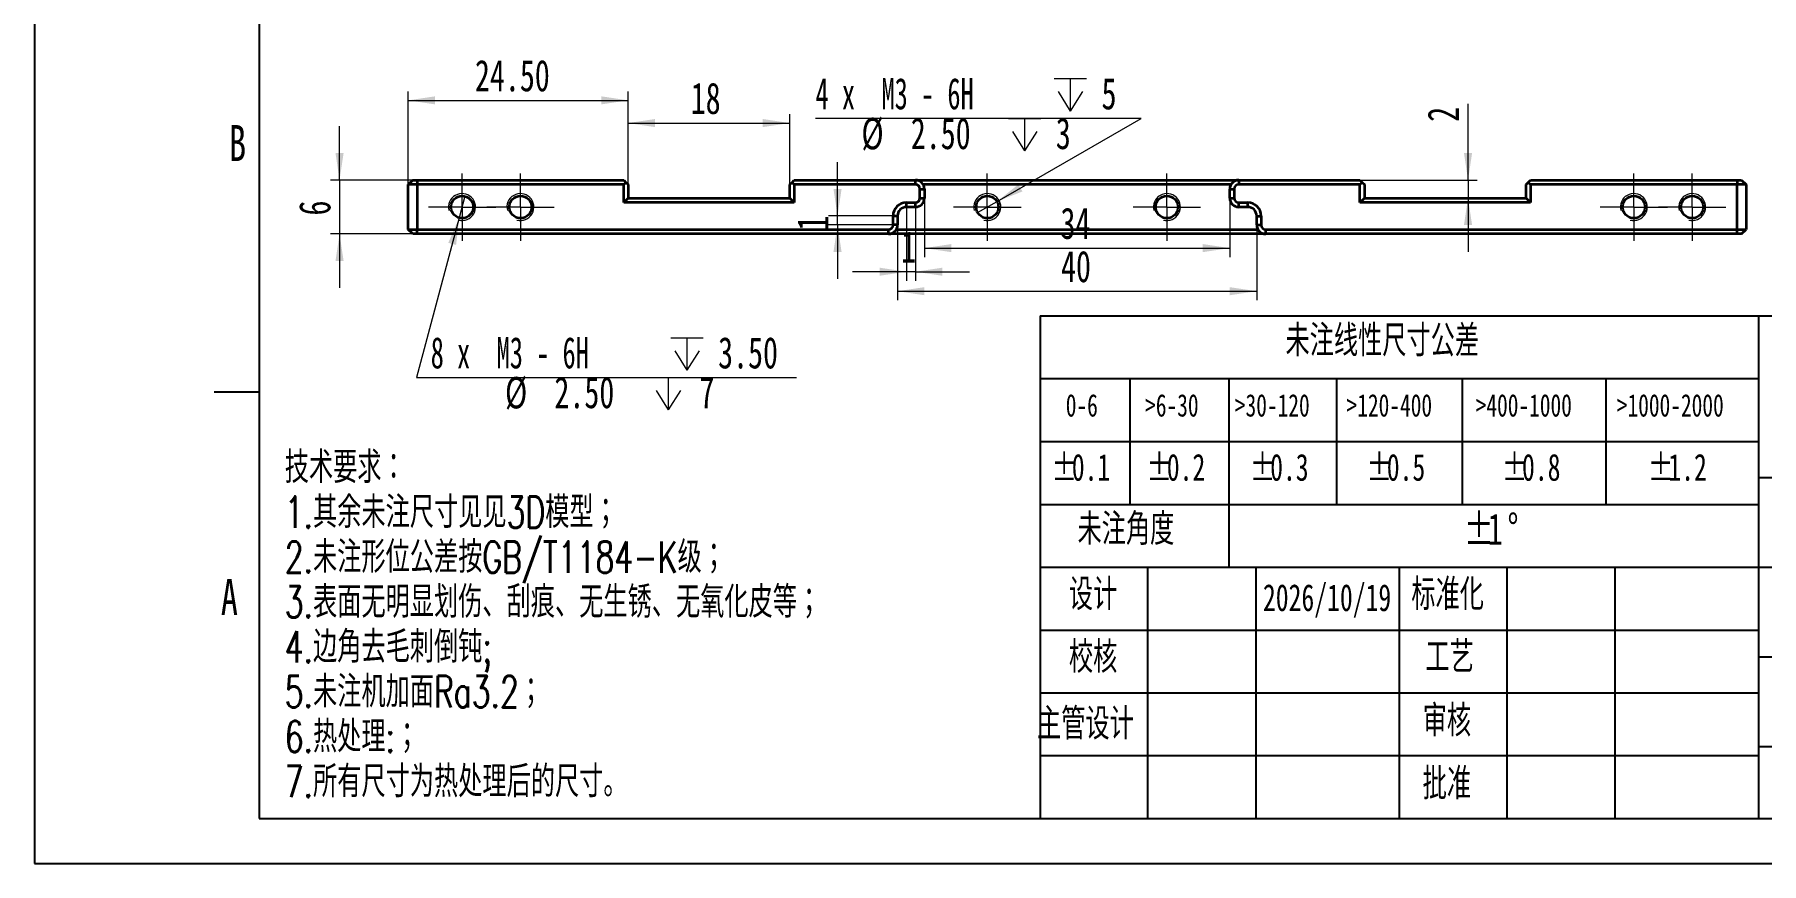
# Model space of a CAD drawing. Header units: millimetres. Extents: x 0 to 297, y 0 to 210.
# Drawn here: x 0 to 192.3, y 0 to 92.3 of the extents above; entities that cross this region are included whole.
import ezdxf

# ---------------------------------------------------------------- set-up
doc = ezdxf.new("R2010")
doc.units = ezdxf.units.MM
doc.linetypes.add('SLD-中心线', pattern=[34.29, 30.48, -1.27, 1.27, -1.27])
doc.linetypes.add('SLD-实线', pattern=[0])
for name, color, linetype in [('中心线层', 1, 'SLD-中心线'), ('尺寸线层', 83, 'SLD-实线'), ('文本', 7, 'SLD-实线'), ('细实线层', 7, 'SLD-实线')]:
    doc.layers.add(name, color=color, linetype=linetype)
doc.layers.add('粗实线层', color=7, linetype='SLD-实线', lineweight=35)
doc.styles.add('SLDTEXTSTYLE0', font='TXT', dxfattribs={"width": 0.7, "bigfont": 'bigfont'})
doc.styles.add('SLDTEXTSTYLE1', font='TXT', dxfattribs={"width": 0.7})
doc.styles.add('SLDTEXTSTYLE3', font='TXT', dxfattribs={"width": 0.616667})
doc.dimstyles.new('SLDDIMSTYLE0', dxfattribs={"dimtxt": 3.5, "dimasz": 3, "dimexe": 0, "dimexo": 0.0625, "dimgap": 0.875, "dimtad": 2, "dimrnd": 1e-09, "dimzin": 12, "dimdsep": 46, "dimtxsty": 'SLDTEXTSTYLE1', "dimsah": 1, "dimcen": 0.09, "dimadec": 0, "dimazin": 3, "dimtfac": 1, "dimtofl": 0, "dimtmove": 0, "dimatfit": 3, "dimfxl": 0, "dimfrac": 2, "dimtolj": 1, "dimtzin": 12, "dimarcsym": 0})
doc.dimstyles.new('SLDDIMSTYLE3', dxfattribs={"dimtxt": 3.5, "dimasz": 3, "dimexe": 0, "dimexo": 0.0625, "dimgap": 0.875, "dimtad": 2, "dimrnd": 1e-09, "dimzin": 12, "dimdsep": 46, "dimtxsty": 'SLDTEXTSTYLE1', "dimsah": 1, "dimcen": 0.09, "dimadec": 0, "dimazin": 3, "dimtfac": 1, "dimtmove": 0, "dimatfit": 0, "dimfxl": 0, "dimfrac": 2, "dimtolj": 1, "dimtzin": 12, "dimarcsym": 0})
doc.dimstyles.new('SLDDIMSTYLE4', dxfattribs={"dimtxt": 3.5, "dimasz": 3, "dimexe": 0, "dimexo": 0.0625, "dimgap": 0.875, "dimtad": 0, "dimtih": 1, "dimtoh": 1, "dimdec": 6, "dimrnd": 1e-09, "dimzin": 12, "dimdsep": 46, "dimtxsty": 'SLDTEXTSTYLE1', "dimblk1": 'NONE', "dimsah": 1, "dimcen": 0, "dimadec": 0, "dimazin": 3, "dimtfac": 1, "dimtmove": 0, "dimatfit": 3, "dimldrblk": 'NONE', "dimfxl": 0, "dimfrac": 2, "dimtolj": 1, "dimtzin": 12, "dimarcsym": 0})
doc.dimstyles.new('SLDDIMSTYLE8', dxfattribs={"dimtxt": 3.5, "dimasz": 3, "dimexe": 0, "dimexo": 0.0625, "dimgap": 0.875, "dimtad": 2, "dimrnd": 1e-09, "dimzin": 4, "dimdsep": 46, "dimtxsty": 'SLDTEXTSTYLE1', "dimsah": 1, "dimcen": 0.09, "dimadec": 0, "dimazin": 1, "dimtfac": 1, "dimtofl": 0, "dimtmove": 0, "dimatfit": 3, "dimfxl": 0, "dimfrac": 2, "dimtolj": 1, "dimtzin": 12, "dimarcsym": 0})

# ---------------------------------------------------------------- blocks, each defined once
blk = doc.blocks.new('SW_TABLEANNOTATION_1')
at = {"color": 0}
for p, q in [((0, 0), (0, -7)), ((0, 0), (5, 0)), ((5, 0), (10, 0)), ((10, 0), (21, 0)), ((21, 0), (33, 0)), ((33, 0), (47, 0)), ((47, 0), (63, 0)), ((63, 0), (80, 0)), ((80, 0), (80, -7)), ((0, -7), (0, -14)), ((0, -7), (5, -7)), ((5, -7), (10, -7)), ((10, -7), (10, -14)), ((10, -7), (21, -7)), ((21, -7), (21, -14)), ((21, -7), (33, -7)), ((33, -7), (33, -14)), ((33, -7), (47, -7)), ((47, -7), (47, -14)), ((47, -7), (63, -7)), ((63, -7), (63, -14)), ((63, -7), (80, -7)), ((80, -7), (80, -14)), ((0, -14), (0, -21)), ((0, -14), (5, -14)), ((5, -14), (10, -14)), ((10, -14), (10, -21)), ((10, -14), (21, -14)), ((21, -14), (21, -21)), ((21, -14), (33, -14)), ((33, -14), (33, -21)), ((33, -14), (47, -14)), ((47, -14), (47, -21)), ((47, -14), (63, -14)), ((63, -14), (63, -21)), ((63, -14), (80, -14)), ((80, -14), (80, -21)), ((0, -21), (0, -28)), ((0, -21), (5, -21)), ((5, -21), (10, -21)), ((10, -21), (21, -21)), ((21, -21), (21, -28)), ((21, -21), (21, -28)), ((21, -21), (33, -21)), ((33, -21), (47, -21)), ((47, -21), (63, -21)), ((63, -21), (80, -21)), ((80, -21), (80, -28)), ((0, -28), (5, -28)), ((5, -28), (10, -28)), ((10, -28), (21, -28)), ((21, -28), (33, -28)), ((33, -28), (47, -28)), ((47, -28), (63, -28)), ((63, -28), (80, -28))]:
    blk.add_line(p, q, dxfattribs=at)
at = {"color": 0, "attachment_point": 1}
for s, insert, char_height, style in [('未注线性尺寸公差', (27.32, -1.01), 3.5, 'SLDTEXTSTYLE0'), ('0-6', (2.85, -8.72), 2.5, 'SLDTEXTSTYLE1'), ('>6-30', (11.69, -8.72), 2.5, 'SLDTEXTSTYLE1'), ('>30-120', (21.68, -8.72), 2.5, 'SLDTEXTSTYLE1'), ('>120-400', (34.12, -8.72), 2.5, 'SLDTEXTSTYLE1'), ('>400-1000', (48.5, -8.72), 2.5, 'SLDTEXTSTYLE1'), ('>1000-2000', (64.22, -8.72), 2.5, 'SLDTEXTSTYLE1'), ('%%p', (1.25, -15.37), 3, 'SLDTEXTSTYLE1'), ('%%p', (11.84, -15.37), 3, 'SLDTEXTSTYLE1'), ('%%p', (23.34, -15.37), 3, 'SLDTEXTSTYLE1'), ('%%p', (36.34, -15.37), 3, 'SLDTEXTSTYLE1'), ('%%p', (51.4, -15.37), 3, 'SLDTEXTSTYLE1'), ('%%p', (67.69, -15.37), 3, 'SLDTEXTSTYLE1'), ('0.1', (3.52, -15.37), 3, 'SLDTEXTSTYLE1'), ('0.2', (14.1, -15.37), 3, 'SLDTEXTSTYLE1'), ('0.3', (25.61, -15.37), 3, 'SLDTEXTSTYLE1'), ('0.5', (38.6, -15.37), 3, 'SLDTEXTSTYLE1'), ('0.8', (53.66, -15.37), 3, 'SLDTEXTSTYLE1'), ('1.2', (69.96, -15.37), 3, 'SLDTEXTSTYLE1'), ('未注角度', (4.16, -22.01), 3.5, 'SLDTEXTSTYLE0'), ('%%p', (47.19, -22.01), 3.5, 'SLDTEXTSTYLE1'), ('1', (49.84, -22.01), 3.5, 'SLDTEXTSTYLE1'), ('%%d', (52.04, -22.01), 3.5, 'SLDTEXTSTYLE1')]:
    blk.add_mtext(s, dxfattribs=dict(at, insert=insert, char_height=char_height, style=style))
blk = doc.blocks.new('_D_15')
at = {"layer": '尺寸线层', "linetype": 'SLD-实线', "lineweight": 18}
for p, q in [((33.97, 76.13), (33.97, 82.13)), ((42.61, 76.13), (32.97, 76.13)), ((33.97, 76.13), (33.97, 70.13)), ((42.61, 70.13), (32.97, 70.13)), ((33.97, 70.13), (33.97, 64.13))]:
    blk.add_line(p, q, dxfattribs=at)
for points in [[(33.97, 76.13), (34.42, 79.13), (33.52, 79.13)], [(33.97, 70.13), (33.52, 67.13), (34.42, 67.13)]]:
    blk.add_solid(points, dxfattribs=at)
at = {"layer": '尺寸线层', "linetype": 'SLD-实线', "lineweight": 18, "insert": (29.45, 72.18), "char_height": 3.5, "attachment_point": 1, "rotation": 90, "style": 'SLDTEXTSTYLE1'}
blk.add_mtext('6', dxfattribs=at)
blk = doc.blocks.new('SW_SYMBOL_HOLE_DEPTH')
at = {"layer": '尺寸线层', "color": 0, "linetype": 'SLD-实线', "lineweight": 18}
for p, q in [((0, 875), (800, 875)), ((400, 875), (400, 75)), ((100, 555), (400, 75)), ((700, 555), (400, 75))]:
    blk.add_line(p, q, dxfattribs=at)
blk = doc.blocks.new('_D_16')
at = {"layer": '尺寸线层', "linetype": 'SLD-实线', "lineweight": 18}
for p, q in [((123.25, 83), (86.98, 83)), ((107.2, 73.75), (123.25, 83)), ((105.03, 72.5), (107.2, 73.75))]:
    blk.add_line(p, q, dxfattribs=at)
blk.add_solid([(107.2, 73.75), (110.02, 74.86), (109.57, 75.64)], dxfattribs=at)
at = {"layer": '尺寸线层', "linetype": 'SLD-实线', "lineweight": 18, "xscale": 0.004511737089201878, "yscale": 0.004511737089201878, "zscale": 0.004511737089201878}
for p in [(113.55, 83.48), (108.46, 79.05)]:
    blk.add_blockref('SW_SYMBOL_HOLE_DEPTH', p, dxfattribs=at)
at = {"layer": '尺寸线层', "linetype": 'SLD-实线', "lineweight": 18, "char_height": 3.5, "attachment_point": 1}
for s, insert, style in [('4 x  M3 - 6H', (86.98, 87.51), 'SLDTEXTSTYLE3'), ('5', (118.83, 87.51), 'SLDTEXTSTYLE1'), ('%%c', (92.09, 83.06), 'SLDTEXTSTYLE1'), ('2.50', (97.59, 83.08), 'SLDTEXTSTYLE1'), ('3', (113.74, 83.08), 'SLDTEXTSTYLE1')]:
    blk.add_mtext(s, dxfattribs=dict(at, insert=insert, style=style))
blk = doc.blocks.new('_None')
blk = doc.blocks.new('_D_17')
at = {"layer": '尺寸线层', "linetype": 'SLD-实线', "lineweight": 18}
for p, q in [((47.94, 74.33), (47.29, 71.92)), ((47.29, 71.92), (42.53, 54.14)), ((42.53, 54.14), (84.85, 54.14))]:
    blk.add_line(p, q, dxfattribs=at)
blk.add_solid([(47.29, 71.92), (46.08, 69.14), (46.95, 68.9)], dxfattribs=at)
at = {"layer": '尺寸线层', "linetype": 'SLD-实线', "lineweight": 18, "xscale": 0.004511737089201878, "yscale": 0.004511737089201878, "zscale": 0.004511737089201878}
for p in [(70.85, 54.62), (68.77, 50.19)]:
    blk.add_blockref('SW_SYMBOL_HOLE_DEPTH', p, dxfattribs=at)
at = {"layer": '尺寸线层', "linetype": 'SLD-实线', "lineweight": 18, "char_height": 3.5, "attachment_point": 1}
for s, insert, style in [('8 x  M3 - 6H', (44.12, 58.65), 'SLDTEXTSTYLE3'), ('3.50', (76.13, 58.65), 'SLDTEXTSTYLE1'), ('%%c', (52.4, 54.2), 'SLDTEXTSTYLE1'), ('2.50', (57.9, 54.22), 'SLDTEXTSTYLE1'), ('7', (74.05, 54.22), 'SLDTEXTSTYLE1')]:
    blk.add_mtext(s, dxfattribs=dict(at, insert=insert, style=style))
blk = doc.blocks.new('_D_18')
at = {"layer": '尺寸线层', "linetype": 'SLD-实线', "lineweight": 18}
for p, q in [((66.11, 75.63), (66.11, 83.48)), ((84.11, 75.63), (84.11, 83.48)), ((66.11, 82.48), (84.11, 82.48))]:
    blk.add_line(p, q, dxfattribs=at)
for points in [[(66.11, 82.48), (69.11, 82.03), (69.11, 82.93)], [(84.11, 82.48), (81.11, 82.93), (81.11, 82.03)]]:
    blk.add_solid(points, dxfattribs=at)
at = {"layer": '尺寸线层', "linetype": 'SLD-实线', "lineweight": 18, "insert": (73.08, 86.99), "char_height": 3.5, "attachment_point": 1, "style": 'SLDTEXTSTYLE1'}
blk.add_mtext('18', dxfattribs=at)
blk = doc.blocks.new('_D_19')
at = {"layer": '尺寸线层', "linetype": 'SLD-实线', "lineweight": 18}
for p, q in [((41.61, 75.63), (41.61, 86.01)), ((41.61, 85.01), (66.11, 85.01)), ((66.11, 75.63), (66.11, 86.01))]:
    blk.add_line(p, q, dxfattribs=at)
for points in [[(41.61, 85.01), (44.61, 84.56), (44.61, 85.46)], [(66.11, 85.01), (63.11, 85.46), (63.11, 84.56)]]:
    blk.add_solid(points, dxfattribs=at)
at = {"layer": '尺寸线层', "linetype": 'SLD-实线', "lineweight": 18, "insert": (49.05, 89.52), "char_height": 3.5, "attachment_point": 1, "style": 'SLDTEXTSTYLE1'}
blk.add_mtext('24.50', dxfattribs=at)
blk = doc.blocks.new('_D_20')
at = {"layer": '尺寸线层', "linetype": 'SLD-实线', "lineweight": 18}
for p, q in [((99.11, 74.13), (99.11, 67.55)), ((133.11, 74.13), (133.11, 67.55)), ((99.11, 68.55), (133.11, 68.55))]:
    blk.add_line(p, q, dxfattribs=at)
for points in [[(99.11, 68.55), (102.11, 68.1), (102.11, 69)], [(133.11, 68.55), (130.11, 69), (130.11, 68.1)]]:
    blk.add_solid(points, dxfattribs=at)
at = {"layer": '尺寸线层', "linetype": 'SLD-实线', "lineweight": 18, "insert": (114.26, 73.07), "char_height": 3.5, "attachment_point": 1, "style": 'SLDTEXTSTYLE1'}
blk.add_mtext('34', dxfattribs=at)
blk = doc.blocks.new('_D_21')
at = {"layer": '尺寸线层', "linetype": 'SLD-实线', "lineweight": 18}
for p, q in [((96.11, 71.13), (96.11, 62.75)), ((136.11, 71.13), (136.11, 62.75)), ((96.11, 63.75), (136.11, 63.75))]:
    blk.add_line(p, q, dxfattribs=at)
for points in [[(96.11, 63.75), (99.11, 63.3), (99.11, 64.2)], [(136.11, 63.75), (133.11, 64.2), (133.11, 63.3)]]:
    blk.add_solid(points, dxfattribs=at)
at = {"layer": '尺寸线层', "linetype": 'SLD-实线', "lineweight": 18, "insert": (114.32, 68.26), "char_height": 3.5, "attachment_point": 1, "style": 'SLDTEXTSTYLE1'}
blk.add_mtext('40', dxfattribs=at)
blk = doc.blocks.new('_D_22')
at = {"layer": '尺寸线层', "linetype": 'SLD-实线', "lineweight": 18}
for p, q in [((89.43, 72.13), (89.43, 78.13)), ((95.61, 72.13), (88.43, 72.13)), ((89.43, 71.13), (89.43, 72.13)), ((95.61, 71.13), (88.43, 71.13)), ((89.43, 71.13), (89.43, 65.13))]:
    blk.add_line(p, q, dxfattribs=at)
for points in [[(89.43, 72.13), (89.88, 75.13), (88.98, 75.13)], [(89.43, 71.13), (88.98, 68.13), (89.88, 68.13)]]:
    blk.add_solid(points, dxfattribs=at)
at = {"layer": '尺寸线层', "linetype": 'SLD-实线', "lineweight": 18, "insert": (84.92, 70.52), "char_height": 3.5, "attachment_point": 1, "rotation": 90, "style": 'SLDTEXTSTYLE1'}
blk.add_mtext('1', dxfattribs=at)
blk = doc.blocks.new('_D_23')
at = {"layer": '尺寸线层', "linetype": 'SLD-实线', "lineweight": 18}
for p, q in [((97.11, 73.13), (97.11, 64.92)), ((98.11, 73.13), (98.11, 64.92)), ((97.11, 65.92), (91.11, 65.92)), ((98.11, 65.92), (97.11, 65.92)), ((98.11, 65.92), (104.11, 65.92))]:
    blk.add_line(p, q, dxfattribs=at)
for points in [[(97.11, 65.92), (94.11, 66.37), (94.11, 65.47)], [(98.11, 65.92), (101.11, 65.47), (101.11, 66.37)]]:
    blk.add_solid(points, dxfattribs=at)
at = {"layer": '尺寸线层', "linetype": 'SLD-实线', "lineweight": 18, "insert": (96.51, 70.44), "char_height": 3.5, "attachment_point": 1, "style": 'SLDTEXTSTYLE1'}
blk.add_mtext('1', dxfattribs=at)
blk = doc.blocks.new('_D_24')
at = {"layer": '尺寸线层', "linetype": 'SLD-实线', "lineweight": 18}
for p, q in [((159.65, 76.13), (159.65, 84.63)), ((147.61, 76.13), (160.65, 76.13)), ((159.65, 76.13), (159.65, 74.13)), ((159.65, 74.13), (159.65, 68.13))]:
    blk.add_line(p, q, dxfattribs=at)
for points in [[(159.65, 76.13), (160.1, 79.13), (159.2, 79.13)], [(159.65, 74.13), (159.2, 71.13), (160.1, 71.13)]]:
    blk.add_solid(points, dxfattribs=at)
at = {"layer": '尺寸线层', "linetype": 'SLD-实线', "lineweight": 18, "insert": (155.14, 82.62), "char_height": 3.5, "attachment_point": 1, "rotation": 90, "style": 'SLDTEXTSTYLE1'}
blk.add_mtext('2', dxfattribs=at)
blk = doc.blocks.new('SW_CENTERMARKSYMBOL_2')
at = {"layer": '中心线层', "color": 0, "linetype": 'SLD-中心线', "lineweight": 18}
for p, q in [((0, 2.5), (0, 3.75)), ((0, 0), (0, 2.5)), ((-2.5, 0), (-3.75, 0)), ((0, 0), (-2.5, 0)), ((0, 0), (0, -2.5)), ((0, 0), (2.5, 0)), ((2.5, 0), (3.75, 0)), ((0, -2.5), (0, -3.75))]:
    blk.add_line(p, q, dxfattribs=at)
blk = doc.blocks.new('SW_CENTERMARKSYMBOL_3')
at = {"layer": '中心线层', "color": 0, "linetype": 'SLD-中心线', "lineweight": 18}
for p, q in [((0, 2.5), (0, 3.75)), ((0, 0), (0, 2.5)), ((-2.5, 0), (-3.75, 0)), ((0, 0), (-2.5, 0)), ((0, 0), (0, -2.5)), ((0, 0), (2.5, 0)), ((2.5, 0), (3.75, 0)), ((0, -2.5), (0, -3.75))]:
    blk.add_line(p, q, dxfattribs=at)
blk = doc.blocks.new('SW_CENTERMARKSYMBOL_4')
at = {"layer": '中心线层', "color": 0, "linetype": 'SLD-中心线', "lineweight": 18}
for p, q in [((0, 2.5), (0, 3.75)), ((0, 0), (0, 2.5)), ((-2.5, 0), (-3.75, 0)), ((0, 0), (-2.5, 0)), ((0, 0), (0, -2.5)), ((0, 0), (2.5, 0)), ((2.5, 0), (3.75, 0)), ((0, -2.5), (0, -3.75))]:
    blk.add_line(p, q, dxfattribs=at)
blk = doc.blocks.new('SW_CENTERMARKSYMBOL_5')
at = {"layer": '中心线层', "color": 0, "linetype": 'SLD-中心线', "lineweight": 18}
for p, q in [((0, 2.5), (0, 3.75)), ((0, 0), (0, 2.5)), ((-2.5, 0), (-3.75, 0)), ((0, 0), (-2.5, 0)), ((0, 0), (0, -2.5)), ((0, 0), (2.5, 0)), ((2.5, 0), (3.75, 0)), ((0, -2.5), (0, -3.75))]:
    blk.add_line(p, q, dxfattribs=at)
blk = doc.blocks.new('SW_CENTERMARKSYMBOL_6')
at = {"layer": '中心线层', "color": 0, "linetype": 'SLD-中心线', "lineweight": 18}
for p, q in [((0, 2.5), (0, 3.75)), ((0, 0), (0, 2.5)), ((-2.5, 0), (-3.75, 0)), ((0, 0), (-2.5, 0)), ((0, 0), (0, -2.5)), ((0, 0), (2.5, 0)), ((2.5, 0), (3.75, 0)), ((0, -2.5), (0, -3.75))]:
    blk.add_line(p, q, dxfattribs=at)
blk = doc.blocks.new('SW_CENTERMARKSYMBOL_7')
at = {"layer": '中心线层', "color": 0, "linetype": 'SLD-中心线', "lineweight": 18}
for p, q in [((0, 2.5), (0, 3.75)), ((0, 0), (0, 2.5)), ((-2.5, 0), (-3.75, 0)), ((0, 0), (-2.5, 0)), ((0, 0), (0, -2.5)), ((0, 0), (2.5, 0)), ((2.5, 0), (3.75, 0)), ((0, -2.5), (0, -3.75))]:
    blk.add_line(p, q, dxfattribs=at)

msp = doc.modelspace()

# ---------------------------------------------------------------- linework, layer by layer
for p, q in [((0, 210), (0, 0)), ((25, 205), (25, 5)), ((112, 61), (292, 61)), ((112, 61), (112, 5)), ((192, 61), (192, 5)), ((25, 52.5), (20, 52.5)), ((192, 43), (242, 43)), ((112, 33), (192, 33)), ((124, 5), (124, 33)), ((136, 33), (136, 5)), ((152, 5), (152, 33)), ((164, 5), (164, 33)), ((176, 33), (176, 5)), ((192, 33), (242, 33)), ((112, 26), (192, 26)), ((242, 23), (192, 23)), ((112, 19), (192, 19)), ((192, 12), (112, 12)), ((242, 13), (192, 13)), ((25, 5), (292, 5)), ((0, 0), (297, 0))]:
    msp.add_line(p, q)
at = {"layer": '粗实线层', "linetype": 'SLD-实线', "lineweight": 35}
for p, q in [((42.1134434, 76.126765), (41.6134434, 75.626765)), ((42.6134434, 75.626765), (41.6134434, 75.626765)), ((41.6134434, 70.626765), (41.6134434, 75.626765)), ((42.1134434, 76.126765), (42.6134434, 76.126765)), ((42.6134434, 76.126765), (65.6134434, 76.126765)), ((42.6134434, 76.126765), (42.6134434, 75.626765)), ((65.6134434, 75.626765), (42.6134434, 75.626765)), ((42.6134434, 75.626765), (42.6134434, 70.626765)), ((65.6134434, 76.126765), (65.8634434, 75.876765)), ((65.8634434, 75.876765), (65.6134434, 75.626765)), ((65.6134434, 73.626765), (65.6134434, 75.626765)), ((65.8634434, 75.876765), (66.1134434, 75.626765)), ((66.1134434, 75.626765), (66.1134434, 74.126765)), ((84.1134434, 75.626765), (84.3634434, 75.876765)), ((84.1134434, 74.126765), (84.1134434, 75.626765)), ((84.3634434, 75.876765), (84.6134434, 76.126765)), ((84.3634434, 75.876765), (84.6134434, 75.626765)), ((84.6134434, 76.126765), (98.1134434, 76.126765)), ((98.1134434, 75.626765), (84.6134434, 75.626765)), ((84.6134434, 75.626765), (84.6134434, 73.626765)), ((98.1134434, 75.626765), (98.1134434, 76.126765)), ((98.1134434, 76.126765), (134.1134434, 76.126765)), ((98.6134434, 75.126765), (99.1134434, 75.126765)), ((98.6134434, 74.126765), (98.6134434, 75.126765)), ((133.247418, 75.626765), (98.9794688, 75.626765)), ((99.1134434, 75.126765), (99.1134434, 74.126765)), ((133.1134434, 75.126765), (133.6134434, 75.126765)), ((133.1134434, 74.126765), (133.1134434, 75.126765)), ((133.6134434, 75.126765), (133.6134434, 74.126765)), ((134.1134434, 76.126765), (134.1134434, 75.626765)), ((134.1134434, 76.126765), (147.6134434, 76.126765)), ((147.6134434, 75.626765), (134.1134434, 75.626765)), ((147.6134434, 76.126765), (147.8634434, 75.876765)), ((147.6134434, 75.626765), (147.8634434, 75.876765)), ((147.6134434, 73.626765), (147.6134434, 75.626765)), ((147.8634434, 75.876765), (148.1134434, 75.626765)), ((148.1134434, 75.626765), (148.1134434, 74.126765)), ((166.1134434, 75.626765), (166.3634434, 75.876765)), ((166.1134434, 74.126765), (166.1134434, 75.626765)), ((166.3634434, 75.876765), (166.6134434, 76.126765)), ((166.3634434, 75.876765), (166.6134434, 75.626765)), ((166.6134434, 76.126765), (189.6134434, 76.126765)), ((189.6134434, 75.626765), (166.6134434, 75.626765)), ((166.6134434, 75.626765), (166.6134434, 73.626765)), ((189.6134434, 76.126765), (189.6134434, 75.626765)), ((189.6134434, 76.126765), (190.1134434, 76.126765)), ((190.6134434, 75.626765), (189.6134434, 75.626765)), ((189.6134434, 70.626765), (189.6134434, 75.626765)), ((190.1134434, 76.126765), (190.6134434, 75.626765)), ((190.6134434, 75.626765), (190.6134434, 70.626765)), ((66.1134434, 74.126765), (65.6134434, 73.626765)), ((84.6134434, 73.626765), (65.6134434, 73.626765)), ((66.1134434, 74.126765), (84.1134434, 74.126765)), ((84.6134434, 73.626765), (84.1134434, 74.126765)), ((97.1134434, 73.626765), (98.1134434, 73.626765)), ((97.1134434, 73.126765), (97.1134434, 73.626765)), ((98.1134434, 73.126765), (97.1134434, 73.126765)), ((98.1134434, 73.126765), (98.1134434, 73.626765)), ((98.6134434, 74.126765), (99.1134434, 74.126765)), ((133.1134434, 74.126765), (133.6134434, 74.126765)), ((134.1134434, 73.126765), (134.1134434, 73.626765)), ((134.1134434, 73.626765), (135.1134434, 73.626765)), ((135.1134434, 73.126765), (134.1134434, 73.126765)), ((135.1134434, 73.126765), (135.1134434, 73.626765)), ((148.1134434, 74.126765), (147.6134434, 73.626765)), ((166.6134434, 73.626765), (147.6134434, 73.626765)), ((148.1134434, 74.126765), (166.1134434, 74.126765)), ((166.6134434, 73.626765), (166.1134434, 74.126765)), ((95.6134434, 71.126765), (95.6134434, 72.126765)), ((96.1134434, 72.126765), (95.6134434, 72.126765)), ((96.1134434, 72.126765), (96.1134434, 71.126765)), ((136.1134434, 72.126765), (136.6134434, 72.126765)), ((136.1134434, 71.126765), (136.1134434, 72.126765)), ((136.6134434, 72.126765), (136.6134434, 71.126765)), ((41.6134434, 70.626765), (42.6134434, 70.626765)), ((42.1134434, 70.126765), (41.6134434, 70.626765)), ((42.6134434, 70.126765), (42.1134434, 70.126765)), ((42.6134434, 70.626765), (95.1134434, 70.626765)), ((42.6134434, 70.126765), (42.6134434, 70.626765)), ((95.1134434, 70.126765), (42.6134434, 70.126765)), ((95.1134434, 70.126765), (95.1134434, 70.626765)), ((137.1134434, 70.126765), (95.1134434, 70.126765)), ((96.1134434, 71.126765), (95.6134434, 71.126765)), ((95.9794688, 70.626765), (136.247418, 70.626765)), ((136.1134434, 71.126765), (136.6134434, 71.126765)), ((137.1134434, 70.626765), (189.6134434, 70.626765)), ((137.1134434, 70.126765), (137.1134434, 70.626765)), ((189.6134434, 70.126765), (137.1134434, 70.126765)), ((189.6134434, 70.626765), (190.6134434, 70.626765)), ((189.6134434, 70.126765), (189.6134434, 70.626765)), ((190.1134434, 70.126765), (189.6134434, 70.126765)), ((190.1134434, 70.126765), (190.6134434, 70.626765))]:
    msp.add_line(p, q, dxfattribs=at)
for centre in [(47.6134434, 73.126765), (54.1134434, 73.126765), (106.1134434, 73.126765), (126.1134434, 73.126765), (178.1134434, 73.126765), (184.6134434, 73.126765)]:
    msp.add_circle(centre, 1.25, dxfattribs=at)
for centre, radius, start, end in [((98.1134434, 75.126765), 1, 0, 90), ((98.1134434, 75.126765), 0.5, 0, 90), ((134.1134434, 75.126765), 1, 90, 180), ((134.1134434, 75.126765), 0.5, 90, 180), ((97.1134434, 72.126765), 1.5, 90, 180), ((97.1134434, 72.126765), 1, 90, 180), ((98.1134434, 74.126765), 0.5, 270, 0), ((98.1134434, 74.126765), 1, 270, 0), ((134.1134434, 74.126765), 1, 180, 270), ((134.1134434, 74.126765), 0.5, 180, 270), ((135.1134434, 72.126765), 1.5, 0, 90), ((135.1134434, 72.126765), 1, 0, 90), ((95.1134434, 71.126765), 0.5, 270, 0), ((95.1134434, 71.126765), 1, 270, 0), ((137.1134434, 71.126765), 1, 180, 270), ((137.1134434, 71.126765), 0.5, 180, 270)]:
    msp.add_arc(centre, radius, start, end, dxfattribs=at)
at = {"layer": '细实线层', "linetype": 'SLD-实线', "lineweight": 18}
for centre in [(47.6134434, 73.126765), (47.6134434, 73.126765), (54.1134434, 73.126765), (54.1134434, 73.126765), (106.1134434, 73.126765), (106.1134434, 73.126765), (126.1134434, 73.126765), (126.1134434, 73.126765), (178.1134434, 73.126765), (178.1134434, 73.126765), (184.6134434, 73.126765), (184.6134434, 73.126765)]:
    msp.add_arc(centre, 1.5, 255, 195, dxfattribs=at)

# ---------------------------------------------------------------- block references
msp.add_blockref('SW_TABLEANNOTATION_1', (112.0007917, 61.0070374))
at = {"layer": '中心线层', "linetype": 'SLD-中心线', "lineweight": 18}
for name, p in [('SW_CENTERMARKSYMBOL_7', (47.6134434, 73.126765)), ('SW_CENTERMARKSYMBOL_6', (54.1134434, 73.126765)), ('SW_CENTERMARKSYMBOL_3', (106.1134434, 73.126765)), ('SW_CENTERMARKSYMBOL_2', (126.1134434, 73.126765)), ('SW_CENTERMARKSYMBOL_5', (178.1134434, 73.126765)), ('SW_CENTERMARKSYMBOL_4', (184.6134434, 73.126765))]:
    msp.add_blockref(name, p, dxfattribs=at)

# ---------------------------------------------------------------- texts
at = {"layer": '文本', "linetype": 'SLD-实线', "lineweight": 18, "attachment_point": 1}
for s, insert, char_height, style in [('B', (21.6612123, 82.2545404), 4, 'SLDTEXTSTYLE1'), ('技术要求：', (27.8643712, 45.8840829), 3.5, 'SLDTEXTSTYLE0'), ('1.其余未注尺寸见见3D模型；', (27.8643712, 40.884083), 3.5, 'SLDTEXTSTYLE0'), ('2.未注形位公差按GB/T1184-K级；', (27.8643712, 35.8840831), 3.5, 'SLDTEXTSTYLE0'), ('A', (20.7490995, 31.6775527), 4, 'SLDTEXTSTYLE1'), ('3.表面无明显划伤、刮痕、无生锈、无氧化皮等；', (27.8643712, 30.8840832), 3.5, 'SLDTEXTSTYLE0'), ('设计', (115.1949698, 31.720886), 3.5, 'SLDTEXTSTYLE0'), ('2026/10/19', (136.8092551, 31.1194075), 3, 'SLDTEXTSTYLE1'), ('标准化', (153.3356757, 31.720886), 3.5, 'SLDTEXTSTYLE0'), ('4.边角去毛刺倒钝;', (27.8643712, 25.8840833), 3.5, 'SLDTEXTSTYLE0'), ('校核', (115.1949698, 24.7385796), 3.5, 'SLDTEXTSTYLE0'), ('工艺', (154.9106756, 24.7385796), 3.5, 'SLDTEXTSTYLE0'), ('5.未注机加面Ra3.2；', (27.8643712, 20.8840834), 3.5, 'SLDTEXTSTYLE0'), ('主管设计', (111.6496572, 17.3105139), 3.5, 'SLDTEXTSTYLE0'), ('审核', (154.6002507, 17.6531181), 3.5, 'SLDTEXTSTYLE0'), ('6.热处理:；', (27.8643712, 15.8840835), 3.5, 'SLDTEXTSTYLE0'), ('7.所有尺寸为热处理后的尺寸。', (27.8643712, 10.8840836), 3.5, 'SLDTEXTSTYLE0'), ('批准', (154.6002507, 10.6498996), 3.5, 'SLDTEXTSTYLE0')]:
    msp.add_mtext(s, dxfattribs=dict(at, insert=insert, char_height=char_height, style=style))

# ---------------------------------------------------------------- dimensions: what is measured, and where the dimension line sits
at = {"layer": '尺寸线层', "linetype": 'SLD-实线', "lineweight": 18}
for base, p1, p2, dimstyle, picture, middle in [((66.1134434, 85.0058641), (41.6134434, 75.626765), (66.1134434, 75.626765), 'SLDDIMSTYLE8', '_D_19', (53.8634434, 85.0058641)), ((97.1134434, 65.9235719), (98.1134434, 73.126765), (97.1134434, 73.126765), 'SLDDIMSTYLE3', '_D_23', (97.6134434, 65.9235719)), ((133.1134434, 68.5541107), (99.1134434, 74.126765), (133.1134434, 74.126765), 'SLDDIMSTYLE0', '_D_20', (116.1134434, 68.5541107)), ((136.1134434, 63.7497839), (96.1134434, 71.126765), (136.1134434, 71.126765), 'SLDDIMSTYLE0', '_D_21', (116.1134434, 63.7497839))]:
    dim = msp.add_linear_dim(base=base, p1=p1, p2=p2, dimstyle=dimstyle, dxfattribs=at)
    dim.commit()
    dim.dimension.update_dxf_attribs({"geometry": picture, "text_midpoint": middle, "dimtype": 160})
for base, p1, p2, angle, dimstyle, picture, middle in [((84.1134434, 82.4758929), (66.1134434, 75.626765), (84.1134434, 75.626765), 0, 'SLDDIMSTYLE0', '_D_18', (75.1134434, 82.4758929)), ((159.6474172, 74.126765), (147.6134434, 76.126765), (166.1134434, 74.126765), 90, 'SLDDIMSTYLE3', '_D_24', (159.6474172, 83.62719)), ((33.9653402, 70.126765), (42.6134434, 76.126765), (42.6134434, 70.126765), 90, 'SLDDIMSTYLE3', '_D_15', (33.9653402, 73.126765)), ((89.4270623, 72.126765), (95.6134434, 71.126765), (95.6134434, 72.126765), 90, 'SLDDIMSTYLE3', '_D_22', (89.4270623, 71.626765))]:
    dim = msp.add_linear_dim(base=base, p1=p1, p2=p2, angle=angle, dimstyle=dimstyle, dxfattribs=at)
    dim.commit()
    dim.dimension.update_dxf_attribs({"geometry": picture, "text_midpoint": middle, "dimtype": 160})
for p1, p2, text, picture, middle in [((105.0304296, 72.5026007), (107.1964572, 73.7509293), '4 x  M3 - 6H {\\fGDT;x} 5\\P%%c 2.50 {\\fGDT;x} 3\\P', '_D_16', (104.3232447, 82.9769831)), ((47.9366868, 74.3342473), (47.2901999, 71.9192826), '8 x  M3 - 6H {\\fGDT;x} 3.50\\P%%c 2.50 {\\fGDT;x} 7\\P', '_D_17', (64.4855456, 54.1172221))]:
    dim = msp.add_diameter_dim_2p(p1=p1, p2=p2, text=text, dimstyle='SLDDIMSTYLE4', override={"dimpost": '<>'}, dxfattribs=at)
    dim.commit()
    dim.dimension.update_dxf_attribs({"geometry": picture, "text_midpoint": middle, "dimtype": 163})

doc.saveas('drawing.dxf')
